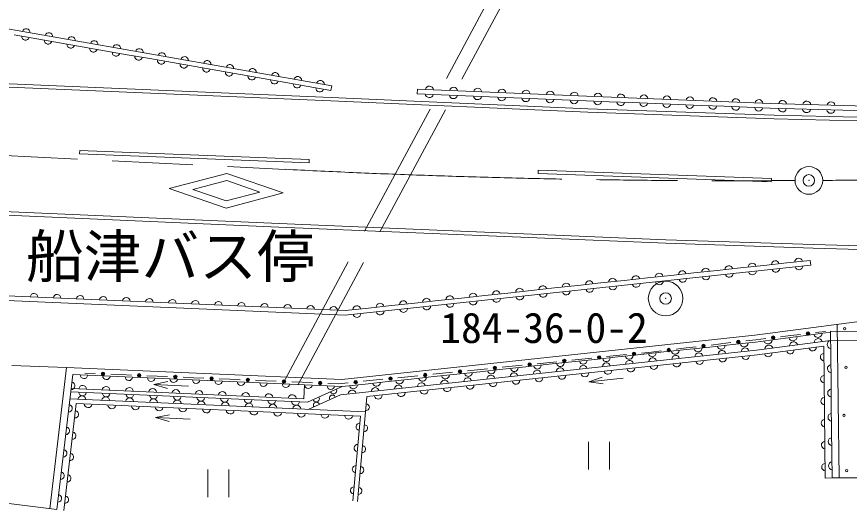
# Model space of a CAD drawing. Units: millimetres, scale not verified. Extents: x 40000 to 680000, y 20000 to 380000.
# Drawn here: x 339054 to 375120, y 263148 to 284528 of the extents above; entities that cross this region are included whole.
import ezdxf
from ezdxf.enums import TextEntityAlignment as Align

# ---------------------------------------------------------------- set-up
doc = ezdxf.new("R2010")
doc.units = ezdxf.units.MM
doc.header["$LTSCALE"] = 1000
doc.header["$PDMODE"] = 32
doc.header["$PDSIZE"] = 500
doc.linetypes.add('CHAIN', pattern=[18.5, 12, -1.5, 3.5, -1.5])
doc.linetypes.add('DASHED', pattern=[7.5, 6, -1.5])
for name, color, linetype, lineweight in [('M-BGD', 7, 'Continuous', 13), ('M-BGD-EXST', 7, 'Continuous', 13), ('M-BMK', 2, 'CHAIN', 13), ('M-BMK-SRVR', 3, 'Continuous', 13), ('M-STR-STRC', 7, 'Continuous', 13)]:
    doc.layers.add(name, color=color, linetype=linetype, lineweight=lineweight)
doc.layers.add('M-BMK-HTXT', color=7, linetype='Continuous')
doc.styles.add('ＭＳ ゴシック', font='')
doc.styles.get('ＭＳ ゴシック').set_extended_font_data('MS Gothic')

msp = doc.modelspace()

# ---------------------------------------------------------------- linework, layer by layer
at = {"layer": 'M-BGD', "linetype": 'DASHED'}
for p, q in [((350579, 268625), (359911, 286030)), ((351244, 268595), (360470, 285801)), ((377303, 270872), (374300, 270905)), ((377306, 270472), (374305, 270505))]:
    msp.add_line(p, q, dxfattribs=at)
at = {"layer": 'M-BGD'}
for p, q in [((352701, 281526), (337019, 284286)), ((339925, 283572), (338945, 283744)), ((340905, 283399), (339925, 283572)), ((341885, 283227), (340905, 283399)), ((342865, 283054), (341885, 283227)), ((343845, 282881), (342865, 283054)), ((344825, 282709), (343845, 282881)), ((345806, 282536), (344825, 282709)), ((346786, 282364), (345806, 282536)), ((347766, 282191), (346786, 282364)), ((348746, 282019), (347766, 282191)), ((349726, 281846), (348746, 282019)), ((350706, 281674), (349726, 281846)), ((351686, 281501), (350706, 281674)), ((352666, 281329), (351686, 281501)), ((352701, 281526), (352666, 281329)), ((356409, 281391), (356401, 281191)), ((357447, 281148), (356401, 281191)), ((358493, 281104), (357447, 281148)), ((359538, 281061), (358493, 281104)), ((360584, 281017), (359538, 281061)), ((361630, 280974), (360584, 281017)), ((362676, 280930), (361630, 280974)), ((363721, 280886), (362676, 280930)), ((364718, 280846), (363721, 280886)), ((365715, 280806), (364718, 280846)), ((366712, 280766), (365715, 280806)), ((367709, 280725), (366712, 280766)), ((368705, 280685), (367709, 280725)), ((369702, 280645), (368705, 280685)), ((370699, 280605), (369702, 280645)), ((371696, 280564), (370699, 280605)), ((372744, 280535), (371696, 280564)), ((373792, 280506), (372744, 280535)), ((374840, 280476), (373792, 280506)), ((375889, 280447), (374840, 280476)), ((371411, 273753), (370403, 273645)), ((372418, 273862), (371411, 273753)), ((373425, 273970), (372418, 273862)), ((373425, 273970), (373446, 273771)), ((368389, 273428), (367382, 273319)), ((369396, 273536), (368389, 273428)), ((370403, 273645), (369396, 273536)), ((365368, 273103), (364361, 272994)), ((366375, 273211), (365368, 273103)), ((367382, 273319), (366375, 273211)), ((361339, 272669), (360332, 272560)), ((362346, 272777), (361339, 272669)), ((363353, 272886), (362346, 272777)), ((364361, 272994), (363353, 272886)), ((339307, 272413), (338309, 272457)), ((340305, 272369), (339307, 272413)), ((341304, 272326), (340305, 272369)), ((342302, 272282), (341304, 272326)), ((358318, 272343), (357311, 272235)), ((359325, 272452), (358318, 272343)), ((360332, 272560), (359325, 272452)), ((343300, 272238), (342302, 272282)), ((344298, 272195), (343300, 272238)), ((345296, 272151), (344298, 272195)), ((346295, 272107), (345296, 272151)), ((347293, 272063), (346295, 272107)), ((348291, 272020), (347293, 272063)), ((349289, 271976), (348291, 272020)), ((350287, 271932), (349289, 271976)), ((355296, 272018), (354289, 271910)), ((356303, 272127), (355296, 272018)), ((357311, 272235), (356303, 272127)), ((351286, 271889), (350287, 271932)), ((352284, 271845), (351286, 271889)), ((353282, 271801), (352284, 271845)), ((354289, 271910), (353282, 271801)), ((374082, 270898), (373652, 270847)), ((374313, 269806), (374300, 270905)), ((374596, 271198), (374678, 264553)), ((371067, 270539), (370636, 270488)), ((371061, 270433), (372141, 270574)), ((371067, 270539), (371498, 270590)), ((372141, 270574), (373221, 270716)), ((372575, 270719), (372144, 270667)), ((372575, 270719), (373006, 270770)), ((373221, 270716), (374301, 270857)), ((368052, 270180), (367621, 270128)), ((368052, 270180), (368482, 270231)), ((368076, 270112), (369071, 270219)), ((369071, 270219), (370066, 270326)), ((369559, 270359), (369129, 270308)), ((369559, 270359), (369990, 270411)), ((370066, 270326), (371061, 270433)), ((374078, 264546), (374008, 270264)), ((364095, 269685), (365090, 269792)), ((365037, 269847), (364607, 269804)), ((365037, 269847), (365468, 269891)), ((365090, 269792), (366085, 269899)), ((366085, 269899), (367080, 270006)), ((366544, 270000), (366113, 269956)), ((366544, 270000), (366975, 270051)), ((367080, 270006), (368076, 270112)), ((374313, 269806), (374326, 268755)), ((338839, 269426), (341218, 269339)), ((360517, 269389), (360948, 269433)), ((361109, 269365), (362105, 269472)), ((362024, 269542), (361594, 269498)), ((362024, 269542), (362455, 269586)), ((362105, 269472), (363100, 269579)), ((363531, 269695), (363100, 269651)), ((363100, 269579), (364095, 269685)), ((363531, 269695), (363961, 269738)), ((340497, 263218), (341218, 269339)), ((342008, 269094), (342456, 269075)), ((357504, 269084), (357074, 269040)), ((357504, 269084), (357935, 269128)), ((358124, 269045), (359119, 269152)), ((359011, 269237), (358580, 269193)), ((359011, 269237), (359441, 269280)), ((359119, 269152), (360114, 269258)), ((360517, 269389), (360087, 269346)), ((360114, 269258), (361109, 269365)), ((341369, 268053), (341484, 269027)), ((341484, 269027), (342456, 268984)), ((342456, 268984), (343428, 268941)), ((343576, 269027), (343128, 269046)), ((343428, 268941), (344400, 268898)), ((343576, 269027), (344024, 269008)), ((344400, 268898), (345372, 268855)), ((345144, 268960), (344696, 268979)), ((345002, 268601), (345608, 268721)), ((345144, 268960), (345592, 268941)), ((345372, 268855), (346344, 268812)), ((346712, 268893), (346264, 268912)), ((346344, 268812), (347316, 268769)), ((346712, 268893), (347160, 268874)), ((347316, 268769), (348288, 268726)), ((348280, 268827), (347832, 268846)), ((348280, 268827), (348728, 268807)), ((348288, 268726), (349260, 268683)), ((349848, 268760), (349400, 268779)), ((349848, 268760), (350296, 268741)), ((351416, 268693), (350968, 268712)), ((354491, 268779), (354061, 268735)), ((354143, 268618), (355138, 268724)), ((354491, 268779), (354921, 268822)), ((355138, 268724), (356134, 268831)), ((355998, 268931), (355567, 268888)), ((355998, 268931), (356428, 268975)), ((356134, 268831), (357129, 268938)), ((357129, 268938), (358124, 269045)), ((363838, 268707), (364419, 268921)), ((363838, 268707), (365330, 268867)), ((363838, 268707), (364451, 268622)), ((374326, 268755), (374339, 267703)), ((351492, 267984), (341413, 268429)), ((345002, 268601), (345593, 268421)), ((345002, 268601), (346500, 268525)), ((349260, 268683), (350232, 268640)), ((350232, 268640), (351204, 268597)), ((351204, 268597), (352176, 268554)), ((351416, 268693), (351864, 268674)), ((351518, 268583), (351492, 267984)), ((351645, 267827), (353148, 268511)), ((352176, 268554), (353148, 268511)), ((352984, 268626), (352536, 268645)), ((352984, 268626), (353415, 268670)), ((353148, 268511), (354143, 268618)), ((341254, 267079), (341369, 268053)), ((354162, 267415), (341361, 267981)), ((351645, 267827), (341396, 268280)), ((351703, 267524), (353084, 268152)), ((354220, 268063), (353819, 263536)), ((341093, 263148), (341638, 267769)), ((353945, 267225), (341638, 267769)), ((374339, 267703), (374352, 266652)), ((345063, 267167), (345670, 267290)), ((341140, 266105), (341254, 267079)), ((345063, 267167), (345656, 266990)), ((345063, 267167), (346562, 267100)), ((353620, 263554), (353945, 267225)), ((374352, 266652), (374365, 265601)), ((341025, 265131), (341140, 266105)), ((374365, 265601), (374378, 264550)), ((340910, 264157), (341025, 265131)), ((374078, 264546), (374378, 264550)), ((374378, 264550), (377363, 264548)), ((340795, 263183), (340910, 264157)), ((337772, 263554), (340795, 263183))]:
    msp.add_line(p, q, dxfattribs=at)
for points in [[(379039, 280559), (371703, 280764), (363730, 281086), (356409, 281391)], [(313514, 276331), (338288, 272257), (353288, 271601), (373446, 273771)], [(376996, 271513), (371026, 270731), (353139, 268812), (341218, 269339)], [(374305, 270505), (371102, 270085), (353084, 268152)], [(374008, 270264), (371126, 269886), (354220, 268073)]]:
    msp.add_lwpolyline(points, dxfattribs=at)
for centre, radius in [((373329, 270809), 75), ((373329, 270809), 49.5), ((374921, 271014), 50), ((370313, 270449), 75), ((370313, 270449), 49.5), ((371821, 270629), 75), ((371821, 270629), 49.5), ((371821, 270629), 24.5), ((373329, 270809), 24.5), ((367298, 270090), 75), ((367298, 270090), 49.5), ((368805, 270269), 75), ((368805, 270269), 49.5), ((368805, 270269), 24.5), ((370313, 270449), 24.5), ((364284, 269771), 75), ((364284, 269771), 49.5), ((364284, 269771), 24.5), ((365791, 269924), 75), ((365791, 269924), 49.5), ((365791, 269924), 24.5), ((367298, 270090), 24.5), ((361271, 269466), 75), ((361271, 269466), 49.5), ((361271, 269466), 24.5), ((362777, 269618), 75), ((362777, 269618), 49.5), ((362777, 269618), 24.5), ((342792, 269060), 75), ((342792, 269060), 49.5), ((342792, 269060), 24.5), ((344360, 268994), 75), ((356751, 269008), 75), ((356751, 269008), 49.5), ((358258, 269160), 75), ((358258, 269160), 49.5), ((358258, 269160), 24.5), ((359764, 269313), 75), ((359764, 269313), 49.5), ((359764, 269313), 24.5), ((374969, 269346), 50), ((344360, 268994), 49.5), ((344360, 268994), 24.5), ((345928, 268927), 75), ((345928, 268927), 49.5), ((345928, 268927), 24.5), ((347496, 268860), 75), ((347496, 268860), 49.5), ((347496, 268860), 24.5), ((349064, 268793), 75), ((349064, 268793), 49.5), ((349064, 268793), 24.5), ((350632, 268726), 75), ((350632, 268726), 49.5), ((350632, 268726), 24.5), ((352200, 268660), 75), ((352200, 268660), 49.5), ((353738, 268702), 75), ((353738, 268702), 49.5), ((353738, 268702), 24.5), ((355244, 268855), 75), ((355244, 268855), 49.5), ((355244, 268855), 24.5), ((356751, 269008), 24.5), ((352200, 268660), 24.5), ((374887, 267256), 50), ((375000, 264868), 50)]:
    msp.add_circle(centre, radius, dxfattribs=at)
for centre, radius, start, end in [((339467, 283838), 167, 355.7663, 164.2655), ((339438, 283674), 167, 175.768, 344.2655), ((340418, 283502), 167, 175.7689, 344.2647), ((340447, 283666), 167, 355.7672, 164.2647), ((341427, 283493), 167, 355.7662, 164.2656), ((342407, 283321), 167, 355.7663, 164.2655), ((341398, 283329), 167, 175.7681, 344.2654), ((342378, 283157), 167, 175.768, 344.2655), ((343387, 283148), 167, 355.7672, 164.2647), ((344367, 282976), 167, 355.7662, 164.2656), ((343358, 282984), 167, 175.768, 344.2655), ((344338, 282812), 167, 175.7681, 344.2654), ((345347, 282803), 167, 355.7663, 164.2655), ((346327, 282631), 167, 355.7663, 164.2655), ((345318, 282639), 167, 175.7681, 344.2654), ((346299, 282467), 167, 175.768, 344.2655), ((347308, 282458), 167, 355.7662, 164.2656), ((348288, 282286), 167, 355.7662, 164.2656), ((347279, 282294), 167, 175.7689, 344.2647), ((348259, 282121), 167, 175.7681, 344.2654), ((349268, 282113), 167, 355.7663, 164.2655), ((350248, 281940), 167, 355.7672, 164.2647), ((349239, 281949), 167, 175.768, 344.2655), ((350219, 281776), 167, 175.7689, 344.2647), ((351228, 281768), 167, 355.7662, 164.2656), ((352208, 281595), 167, 355.7663, 164.2655), ((351199, 281604), 167, 175.7681, 344.2654), ((352179, 281431), 167, 175.768, 344.2655), ((356931, 281343), 176, 6.2307, 168.9983), ((357977, 281299), 176, 6.2325, 168.9981), ((359023, 281256), 176, 6.2325, 168.9981), ((360068, 281212), 176, 6.2325, 168.9981), ((361114, 281169), 176, 6.2324, 168.9983), ((356925, 281196), 176, 186.2314, 348.9975), ((357971, 281152), 176, 186.2332, 348.9973), ((359017, 281109), 176, 186.2339, 348.9965), ((360062, 281065), 176, 186.2314, 348.9975), ((361108, 281022), 176, 186.2332, 348.9973), ((362154, 280978), 176, 186.2314, 348.9975), ((362160, 281125), 176, 6.2325, 168.9966), ((363206, 281082), 176, 6.2325, 168.9966), ((364227, 281049), 167, 3.5655, 171.8097), ((365224, 281009), 167, 3.5674, 171.8078), ((366220, 280969), 167, 3.5655, 171.8097), ((367217, 280928), 167, 3.5655, 171.8097), ((368214, 280888), 167, 3.5674, 171.8078), ((369210, 280848), 167, 3.5674, 171.8078), ((370207, 280808), 167, 3.5655, 171.8097), ((363200, 280935), 176, 186.2341, 348.9947), ((364221, 280883), 167, 183.576, 351.7995), ((365217, 280843), 167, 183.576, 351.7995), ((366214, 280803), 167, 183.576, 351.7995), ((367211, 280763), 167, 183.5761, 351.7993), ((368208, 280722), 167, 183.5761, 351.7993), ((369204, 280682), 167, 183.5761, 351.7993), ((370201, 280642), 167, 183.5749, 351.8004), ((371204, 280767), 167, 3.5655, 171.8097), ((372226, 280723), 177, 7.1132, 169.6831), ((373274, 280694), 177, 7.1132, 169.6831), ((374322, 280664), 177, 7.1124, 169.6841), ((371198, 280602), 167, 183.5749, 351.8004), ((372221, 280577), 177, 187.1232, 349.6731), ((373269, 280547), 177, 187.122, 349.6725), ((374317, 280518), 177, 187.122, 349.6725), ((370909, 273679), 170, 12.9063, 179.3854), ((371916, 273788), 170, 12.9044, 179.3873), ((372923, 273896), 170, 12.9063, 179.3854), ((366881, 273245), 170, 12.9044, 179.3873), ((367888, 273354), 170, 12.9063, 179.3854), ((368895, 273462), 170, 12.9043, 179.3857), ((369902, 273571), 170, 12.9044, 179.3873), ((369917, 273411), 170, 192.9476, 359.3436), ((370924, 273520), 170, 192.9472, 359.344), ((371932, 273629), 170, 192.9472, 359.344), ((372940, 273737), 170, 192.9476, 359.3436), ((363859, 272920), 170, 12.9063, 179.3854), ((364866, 273028), 170, 12.9044, 179.3873), ((365873, 273137), 170, 12.9058, 179.3859), ((366893, 273086), 170, 192.9476, 359.3436), ((367901, 273194), 170, 192.9491, 359.3438), ((368909, 273303), 170, 192.9472, 359.344), ((360838, 272595), 170, 12.9063, 179.3854), ((361845, 272703), 170, 12.9043, 179.3857), ((362852, 272812), 170, 12.9044, 179.3873), ((363869, 272760), 170, 192.9476, 359.3436), ((364877, 272869), 170, 192.9472, 359.344), ((365885, 272977), 170, 192.9481, 359.3444), ((339806, 272374), 167, 3.4696, 171.5173), ((340804, 272330), 167, 3.4696, 171.5156), ((341802, 272286), 167, 3.4695, 171.5157), ((342800, 272243), 167, 3.4703, 171.5147), ((343798, 272199), 167, 3.4696, 171.5156), ((344797, 272155), 167, 3.4715, 171.5154), ((356809, 272161), 170, 12.9063, 179.3854), ((357816, 272269), 170, 12.904, 179.3877), ((358823, 272378), 170, 12.9063, 179.3854), ((359831, 272486), 170, 12.9044, 179.3873), ((359838, 272326), 170, 192.9476, 359.3436), ((360845, 272435), 170, 192.9472, 359.344), ((361853, 272543), 170, 192.9472, 359.344), ((362861, 272652), 170, 192.948, 359.3428), ((345795, 272112), 167, 3.4694, 171.5175), ((346793, 272068), 167, 3.4703, 171.5165), ((347791, 272024), 167, 3.4696, 171.5156), ((348789, 271980), 167, 3.4696, 171.5156), ((349787, 271937), 167, 3.4703, 171.5147), ((350786, 271893), 167, 3.4696, 171.5156), ((351784, 271849), 167, 3.4715, 171.5154), ((352782, 271806), 167, 3.4694, 171.5175), ((353788, 271836), 170, 12.9063, 179.3854), ((354795, 271944), 170, 12.9043, 179.3857), ((355802, 272052), 170, 12.9044, 179.3873), ((356814, 272001), 170, 192.9476, 359.3436), ((357822, 272109), 170, 192.9472, 359.344), ((358830, 272218), 170, 192.9473, 359.3456), ((353790, 271675), 170, 192.9476, 359.3436), ((354798, 271784), 170, 192.9472, 359.344), ((355806, 271892), 170, 192.9472, 359.344), ((371596, 270538), 185, 198.3236, 356.6029), ((372676, 270679), 185, 198.3236, 356.6044), ((373756, 270821), 185, 198.3255, 356.6026), ((373775, 270403), 182, 17.6759, 177.2512), ((374334, 270332), 177, 99.5683, 261.8329), ((368571, 270183), 168, 192.1995, 0.0467), ((369566, 270290), 168, 192.1976, 0.0486), ((370562, 270397), 168, 192.1976, 0.0486), ((370604, 270013), 169, 12.5345, 179.7127), ((371640, 270123), 182, 17.6759, 177.2527), ((372708, 270263), 182, 17.6759, 177.2512), ((373526, 270213), 162, 191.6815, 3.2456), ((365586, 269863), 168, 192.1999, 0.0463), ((366581, 269970), 168, 192.198, 0.0481), ((367576, 270077), 168, 192.1976, 0.0486), ((367601, 269690), 169, 12.5326, 179.713), ((368602, 269798), 169, 12.5345, 179.7127), ((369603, 269905), 169, 12.5326, 179.713), ((370627, 269850), 168, 192.1962, 0.1137), ((371605, 269961), 162, 191.6797, 3.2475), ((372565, 270087), 162, 191.6792, 3.2483), ((374023, 269788), 159, 93.98, 267.4209), ((361605, 269436), 168, 192.198, 0.0481), ((362600, 269543), 168, 192.1999, 0.0463), ((363597, 269261), 169, 12.5345, 179.7127), ((363595, 269650), 168, 192.198, 0.0481), ((364591, 269756), 168, 192.198, 0.0481), ((364598, 269368), 169, 12.5326, 179.713), ((365599, 269476), 169, 12.5345, 179.7127), ((366600, 269583), 169, 12.5344, 179.7112), ((366649, 269421), 168, 192.1962, 0.1137), ((367643, 269529), 168, 192.1962, 0.1137), ((368638, 269636), 168, 192.1962, 0.1137), ((369632, 269743), 168, 192.1962, 0.1137), ((374347, 269281), 177, 99.5683, 261.8329), ((358620, 269116), 168, 192.198, 0.0481), ((359615, 269223), 168, 192.1999, 0.0463), ((360594, 268939), 169, 12.5345, 179.7127), ((360610, 269329), 168, 192.198, 0.0481), ((361595, 269046), 169, 12.5326, 179.713), ((362596, 269153), 169, 12.5345, 179.7127), ((363665, 269100), 168, 192.1971, 0.114), ((364660, 269207), 168, 192.1963, 0.1153), ((365654, 269314), 168, 192.1971, 0.114), ((341412, 268541), 164, 268.1932, 78.3704), ((341970, 269018), 163, 181.9304, 353.0044), ((342942, 268975), 163, 181.9325, 353.0041), ((343914, 268932), 163, 181.9304, 353.0061), ((344886, 268889), 163, 181.9323, 353.0043), ((345858, 268846), 163, 181.9304, 353.0061), ((346830, 268803), 163, 181.9323, 353.0043), ((347802, 268760), 163, 181.9304, 353.0061), ((348775, 268717), 163, 181.9323, 353.0043), ((355634, 268795), 168, 192.198, 0.0481), ((356629, 268902), 168, 192.1999, 0.0463), ((357590, 268617), 169, 12.5345, 179.7127), ((357624, 269009), 168, 192.198, 0.0481), ((358591, 268724), 169, 12.5344, 179.7112), ((359593, 268831), 169, 12.5326, 179.713), ((360682, 268778), 168, 192.1943, 0.1155), ((361676, 268885), 168, 192.1952, 0.1143), ((362671, 268992), 168, 192.1963, 0.1153), ((374034, 268835), 159, 93.98, 267.4209), ((341916, 268388), 169, 3.9945, 170.9417), ((342924, 268343), 169, 3.9936, 170.9426), ((343932, 268299), 169, 3.9943, 170.9418), ((344940, 268254), 169, 3.9936, 170.9426), ((345948, 268209), 169, 3.9943, 170.9418), ((346956, 268165), 169, 3.9945, 170.9417), ((349747, 268674), 163, 181.9304, 353.0061), ((350719, 268631), 163, 181.9323, 353.0043), ((351691, 268588), 163, 181.9304, 353.0061), ((352663, 268545), 163, 181.9323, 353.0043), ((352777, 268329), 138, 199.5549, 29.3927), ((353586, 268187), 169, 12.5326, 179.713), ((353644, 268582), 168, 192.1999, 0.0463), ((354587, 268294), 169, 12.5345, 179.7127), ((354639, 268689), 168, 192.198, 0.0481), ((355588, 268402), 169, 12.5345, 179.7127), ((356589, 268509), 169, 12.5326, 179.713), ((356704, 268349), 168, 192.1962, 0.1137), ((357698, 268456), 168, 192.1962, 0.1137), ((358693, 268563), 168, 192.1962, 0.1137), ((359687, 268671), 168, 192.1943, 0.1155), ((374360, 268229), 177, 99.5677, 261.8336), ((341877, 267934), 174, 5.4689, 169.4681), ((341909, 268280), 172, 184.9493, 349.9879), ((342911, 267888), 174, 5.4662, 169.4692), ((342934, 268234), 172, 184.9494, 349.9862), ((343945, 267843), 174, 5.4682, 169.4689), ((343959, 268189), 172, 184.9501, 349.9869), ((344984, 268144), 172, 184.9494, 349.9862), ((346009, 268098), 172, 184.9493, 349.9879), ((347034, 268053), 172, 184.9494, 349.9862), ((347963, 268120), 169, 3.9936, 170.9426), ((348059, 268008), 172, 184.9493, 349.9879), ((348971, 268076), 169, 3.9963, 170.9415), ((349979, 268031), 169, 3.9936, 170.9426), ((350987, 267987), 169, 3.9945, 170.9417), ((352026, 267987), 138, 199.5549, 29.3927), ((352730, 268015), 128, 14.7003, 214.2457), ((354715, 268134), 168, 192.1962, 0.1137), ((355709, 268242), 168, 192.1962, 0.1137), ((374046, 267882), 159, 93.9818, 267.419), ((341298, 267567), 164, 268.1951, 78.3703), ((342151, 267769), 173, 184.9874, 349.9491), ((343177, 267723), 173, 184.9874, 349.9491), ((344203, 267678), 173, 184.9855, 349.951), ((344979, 267797), 174, 5.4671, 169.4683), ((345228, 267633), 173, 184.9881, 349.9483), ((346014, 267751), 174, 5.4681, 169.4691), ((347048, 267705), 174, 5.4664, 169.4691), ((348082, 267660), 174, 5.4689, 169.4681), ((349083, 267962), 172, 184.9494, 349.9862), ((349117, 267614), 174, 5.4662, 169.4692), ((350108, 267917), 172, 184.9493, 349.9879), ((350151, 267568), 174, 5.4682, 169.4689), ((351133, 267872), 172, 184.9502, 349.9852), ((351185, 267522), 174, 5.4671, 169.4683), ((352040, 267701), 128, 14.7019, 214.2441), ((354178, 267611), 152, 265.5032, 84.3756), ((341578, 267307), 155, 265.1904, 81.3727), ((346254, 267587), 173, 184.9881, 349.9483), ((347279, 267542), 173, 184.9862, 349.9502), ((348305, 267496), 173, 184.9881, 349.9483), ((349330, 267451), 173, 184.9873, 349.9492), ((350356, 267406), 173, 184.9854, 349.9511), ((351382, 267360), 173, 184.9873, 349.9492), ((352407, 267315), 173, 184.9874, 349.9491), ((353433, 267270), 173, 184.9855, 349.951), ((374373, 267178), 177, 99.5683, 261.8329), ((353908, 266765), 154, 86.2741, 263.6039), ((374058, 266929), 159, 93.98, 267.4209), ((341183, 266594), 164, 268.1932, 78.3704), ((341469, 266383), 155, 265.1923, 81.3727), ((354098, 266705), 152, 265.5032, 84.3756), ((374386, 266127), 177, 99.5686, 261.8326), ((353826, 265848), 154, 86.2742, 263.6057), ((354018, 265800), 152, 265.5032, 84.3775), ((374069, 265976), 159, 93.9818, 267.419), ((341068, 265620), 164, 268.1932, 78.3704), ((341360, 265459), 155, 265.1923, 81.3709), ((374081, 265023), 159, 93.98, 267.4209), ((374399, 265076), 177, 99.5683, 261.8329), ((340953, 264646), 164, 268.1951, 78.3703), ((353745, 264930), 154, 86.2741, 263.6058), ((353938, 264895), 152, 265.5031, 84.3757), ((341251, 264535), 155, 265.1923, 81.3727), ((353664, 264013), 154, 86.2723, 263.6058), ((353857, 263989), 152, 265.5031, 84.3757), ((340839, 263672), 164, 268.1932, 78.3704), ((341143, 263611), 155, 265.1923, 81.3727)]:
    msp.add_arc(centre, radius, start, end, dxfattribs=at)
at = {"layer": 'M-BGD-EXST'}
for p, q in [((363829, 266111), (363829, 264911)), ((364729, 264911), (364729, 266111)), ((347337, 264912), (347337, 263712)), ((348237, 263712), (348237, 264912))]:
    msp.add_line(p, q, dxfattribs=at)
at = {"layer": 'M-BMK'}
msp.add_line((274269, 281684), (350679, 277915), dxfattribs=at)
for centre, radius, start, end in [((372868, 585553), 308118, 270.2042, 277.01076), ((370120, 660351), 382929, 267.0899, 270.39593)]:
    msp.add_arc(centre, radius, start, end, dxfattribs=at)
at = {"layer": 'M-BMK-SRVR'}
for centre, radius in [((373367, 277435), 600), ((367163, 272323), 750)]:
    msp.add_circle(centre, radius, dxfattribs=at)
for p in [(373367, 277435), (367163, 272323)]:
    msp.add_point(p, dxfattribs=at)
at = {"layer": 'M-STR-STRC'}
for p, q in [((341781, 278584), (351722, 278190)), ((361638, 277733), (371736, 277372))]:
    msp.add_line(p, q, dxfattribs=at)
for points in [[(298596, 283247), (307008, 282892), (338735, 281473), (352668, 280879), (363792, 280388), (371858, 280108), (379056, 279936), (384938, 280021), (387461, 280126), (390938, 280310), (397103, 280830), (402009, 281306), (410558, 282426)], [(298603, 283397), (307015, 283042), (338742, 281623), (352674, 281029), (363798, 280538), (371862, 280258), (379057, 280086), (384934, 280170), (387454, 280276), (390928, 280460), (397090, 280980), (401992, 281455), (410538, 282575)], [(351722, 278190), (351728, 278340), (341787, 278734), (341781, 278584)], [(371736, 277372), (371742, 277522), (361643, 277883), (361638, 277733)], [(298392, 277684), (302630, 277502), (307175, 277315), (324858, 276531), (350411, 275418), (367170, 274719), (373556, 274506), (377111, 274406), (382125, 274413), (388429, 274633), (393498, 274936), (398957, 275432), (404288, 276050), (410423, 276880)], [(307631, 277445), (324865, 276681), (350417, 275568), (367175, 274869), (373561, 274656), (377113, 274556), (382122, 274563), (388422, 274782), (393487, 275086), (398942, 275582), (404270, 276199), (410403, 277029)]]:
    msp.add_lwpolyline(points, dxfattribs=at)
for points in [[(350593, 276893), (348121, 276237), (345654, 277085), (348163, 277740)], [(349580, 276932), (348132, 276548), (346681, 277046), (348151, 277430)]]:
    msp.add_lwpolyline(points, close=True, dxfattribs=at)

# ---------------------------------------------------------------- texts
at = {"layer": 'M-BMK-HTXT', "style": 'ＭＳ ゴシック'}
msp.add_text('船津バス停', height=1833, dxfattribs=at).set_placement((345709, 272682), align=Align.BOTTOM_CENTER)
at = {"layer": 'M-BMK-SRVR', "style": 'ＭＳ ゴシック'}
msp.add_text('184-36-0-2', height=1320, dxfattribs=at).set_placement((361896, 271055), align=Align.MIDDLE_CENTER)

doc.saveas('drawing.dxf')
